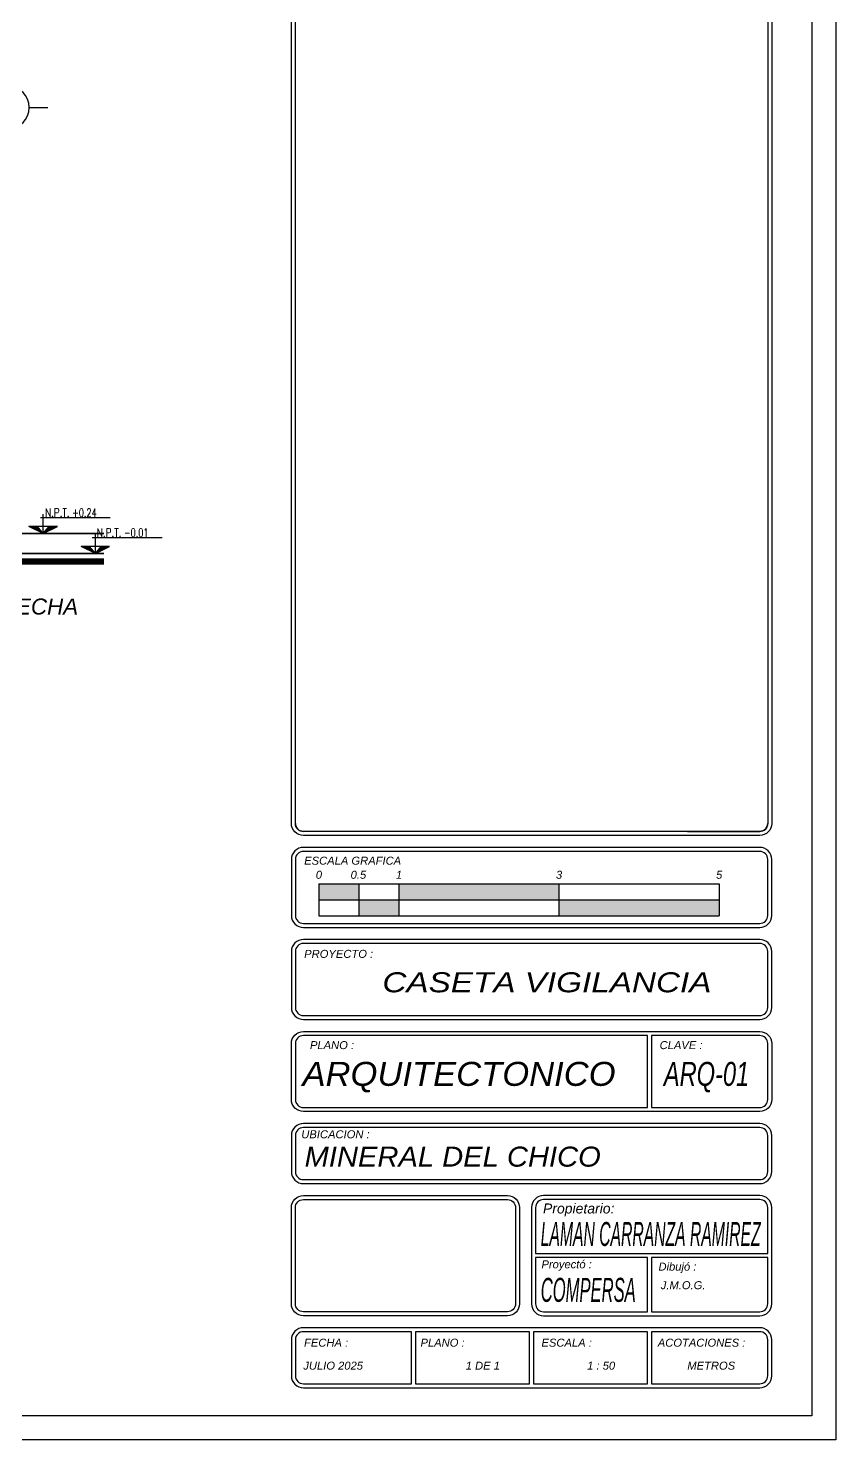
# Model space of a CAD drawing. Header units: millimetres. Extents: x 525387 to 527545, y 2235066 to 2235448.
# Drawn here: x 525741.04 to 525751.13, y 2235177.97 to 2235195.6 of the extents above; entities that cross this region are included whole.
import ezdxf
from ezdxf.enums import TextEntityAlignment as Align

# ---------------------------------------------------------------- set-up
doc = ezdxf.new("R2010")
doc.units = ezdxf.units.MM
for name, color, linetype in [('auxiliar', 6, 'Continuous'), ('EJES', 1, 'Continuous'), ('pie de plano', 7, 'Continuous'), ('Texto', 7, 'Continuous')]:
    doc.layers.add(name, color=color, linetype=linetype)
doc.layers.add('muro', color=5, linetype='Continuous', lineweight=35)
doc.styles.add('ARIAL', font='ariali.ttf')
doc.styles.add('ROMANS', font='romans')

# ---------------------------------------------------------------- blocks, each defined once
blk = doc.blocks.new('EJE')
at = {"layer": 'EJES', "color": 2}
for p, q in [((-0.78, 0.416), (-0.78, 0.78)), ((-1.196, 0), (-1.56, 0)), ((-0.364, 0), (0, 0)), ((-0.78, -0.416), (-0.78, -0.78))]:
    blk.add_line(p, q, dxfattribs=at)
at = {"layer": 'EJES', "color": 4}
blk.add_circle((-0.78, 0), 0.416, dxfattribs=at)

msp = doc.modelspace()

# ---------------------------------------------------------------- hatches: boundary and pattern name
at = {"layer": 'pie de plano', "lineweight": -3}
h = msp.add_hatch(color=256, dxfattribs=at)
h.dxf.hatch_style = 1
h.paths.add_polyline_path([(525745.173, 2235184.916), (525744.673, 2235184.916), (525744.673, 2235184.716), (525745.173, 2235184.716)])
h = msp.add_hatch(color=256, dxfattribs=at)
h.dxf.hatch_style = 1
h.paths.add_polyline_path([(525747.673, 2235184.916), (525745.673, 2235184.916), (525745.673, 2235184.716), (525747.673, 2235184.716)])
h = msp.add_hatch(color=256, dxfattribs=at)
h.dxf.hatch_style = 1
h.paths.add_polyline_path([(525745.673, 2235184.716), (525745.173, 2235184.716), (525745.173, 2235184.516), (525745.673, 2235184.516)])
h = msp.add_hatch(color=256, dxfattribs=at)
h.dxf.hatch_style = 1
h.paths.add_polyline_path([(525749.673, 2235184.716), (525747.673, 2235184.716), (525747.673, 2235184.516), (525749.673, 2235184.516)])

# ---------------------------------------------------------------- linework, layer by layer
at = {"layer": 'auxiliar', "color": 1, "linetype": 'Continuous', "lineweight": -3}
for points in [[(525706.131, 2235207.971), (525751.131, 2235207.971), (525751.131, 2235177.971), (525706.131, 2235177.971)], [(525706.431, 2235207.671), (525750.831, 2235207.671), (525750.831, 2235178.271), (525706.431, 2235178.271)]]:
    msp.add_lwpolyline(points, close=True, dxfattribs=at)
at = {"layer": 'muro'}
for p, q in [((525741.99, 2235189.292), (525734.274, 2235189.292)), ((525741.99, 2235189.042), (525734.274, 2235189.042))]:
    msp.add_line(p, q, dxfattribs=at)
at = {"layer": 'muro', "const_width": 0.08}
msp.add_lwpolyline([(525741.99, 2235188.942), (525734.274, 2235188.942)], dxfattribs=at)
at = {"layer": 'pie de plano', "lineweight": -3}
for p, q in [((525748.181, 2235185.571), (525744.481, 2235185.571)), ((525749.281, 2235185.571), (525750.182, 2235185.571)), ((525744.673, 2235184.916), (525744.673, 2235184.516)), ((525744.673, 2235184.916), (525749.673, 2235184.916)), ((525745.173, 2235184.916), (525745.173, 2235184.516)), ((525745.673, 2235184.916), (525745.673, 2235184.516)), ((525747.673, 2235184.916), (525747.673, 2235184.516)), ((525749.673, 2235184.916), (525749.673, 2235184.516)), ((525744.673, 2235184.716), (525749.673, 2235184.716)), ((525744.673, 2235184.516), (525749.673, 2235184.516))]:
    msp.add_line(p, q, dxfattribs=at)
for points in [[(525750.181, 2235202.821, -0.414214), (525750.331, 2235202.671), (525750.331, 2235185.671, -0.414214), (525750.181, 2235185.521), (525744.481, 2235185.521, -0.414214), (525744.331, 2235185.671), (525744.331, 2235202.671, -0.414214), (525744.481, 2235202.821)], [(525750.181, 2235202.771, -0.414214), (525750.281, 2235202.671), (525750.281, 2235185.671, -0.414214), (525750.181, 2235185.571), (525744.481, 2235185.571, -0.414214), (525744.381, 2235185.671), (525744.381, 2235202.671, -0.414214), (525744.481, 2235202.771)], [(525750.181, 2235184.371, 0.414214), (525750.331, 2235184.521), (525750.331, 2235185.221, 0.414214), (525750.181, 2235185.371), (525744.481, 2235185.371, 0.414214), (525744.331, 2235185.221), (525744.331, 2235184.521, 0.414214), (525744.481, 2235184.371)], [(525750.181, 2235184.421, 0.414214), (525750.281, 2235184.521), (525750.281, 2235185.221, 0.414214), (525750.181, 2235185.321), (525744.481, 2235185.321, 0.414214), (525744.381, 2235185.221), (525744.381, 2235184.521, 0.414214), (525744.481, 2235184.421)], [(525750.181, 2235183.221, 0.414214), (525750.331, 2235183.371), (525750.331, 2235184.071, 0.414214), (525750.181, 2235184.221), (525744.481, 2235184.221, 0.414214), (525744.331, 2235184.071), (525744.331, 2235183.371, 0.414214), (525744.481, 2235183.221)], [(525750.181, 2235183.271, 0.414214), (525750.281, 2235183.371), (525750.281, 2235184.071, 0.414214), (525750.181, 2235184.171), (525744.481, 2235184.171, 0.414214), (525744.381, 2235184.071), (525744.381, 2235183.371, 0.414214), (525744.481, 2235183.271)], [(525744.481, 2235182.071, -0.414214), (525744.331, 2235182.221), (525744.331, 2235182.921, -0.414214), (525744.481, 2235183.071), (525750.181, 2235183.071, -0.414214), (525750.331, 2235182.921), (525750.331, 2235182.221, -0.414214), (525750.181, 2235182.071)], [(525748.781, 2235183.021), (525744.481, 2235183.021, 0.414214), (525744.381, 2235182.921), (525744.381, 2235182.221, 0.414214), (525744.481, 2235182.121), (525748.781, 2235182.121)], [(525748.831, 2235182.121), (525750.181, 2235182.121, 0.414214), (525750.281, 2235182.221), (525750.281, 2235182.921, 0.414214), (525750.181, 2235183.021), (525748.831, 2235183.021)], [(525750.181, 2235181.171, 0.414214), (525750.331, 2235181.321), (525750.331, 2235181.771, 0.414214), (525750.181, 2235181.921), (525744.481, 2235181.921, 0.414214), (525744.331, 2235181.771), (525744.331, 2235181.321, 0.414214), (525744.481, 2235181.171)], [(525750.181, 2235181.221, 0.414214), (525750.281, 2235181.321), (525750.281, 2235181.771, 0.414214), (525750.181, 2235181.871), (525744.481, 2235181.871, 0.414214), (525744.381, 2235181.771), (525744.381, 2235181.321, 0.414214), (525744.481, 2235181.221)], [(525744.481, 2235179.521, -0.414214), (525744.331, 2235179.671), (525744.331, 2235180.871, -0.414214), (525744.481, 2235181.021), (525747.031, 2235181.021, -0.414214), (525747.181, 2235180.871), (525747.181, 2235179.671, -0.414214), (525747.031, 2235179.521)], [(525750.181, 2235179.521, 0.414214), (525750.331, 2235179.671), (525750.331, 2235180.871, 0.414214), (525750.181, 2235181.021), (525747.481, 2235181.021, 0.414214), (525747.331, 2235180.871), (525747.331, 2235179.671, 0.414214), (525747.481, 2235179.521)], [(525744.481, 2235179.571, -0.414214), (525744.381, 2235179.671), (525744.381, 2235180.871, -0.414214), (525744.481, 2235180.971), (525747.031, 2235180.971, -0.414214), (525747.131, 2235180.871), (525747.131, 2235179.671, -0.414214), (525747.031, 2235179.571)], [(525747.381, 2235180.871), (525747.381, 2235180.296), (525750.281, 2235180.296), (525750.281, 2235180.871, 0.414214), (525750.181, 2235180.971), (525747.481, 2235180.971, 0.414214)], [(525748.781, 2235180.246), (525747.381, 2235180.246), (525747.381, 2235179.671, 0.414214), (525747.481, 2235179.571), (525748.781, 2235179.571)], [(525748.831, 2235179.571), (525750.181, 2235179.571, 0.414214), (525750.281, 2235179.671), (525750.281, 2235180.246), (525748.831, 2235180.246)], [(525750.181, 2235178.621, 0.414214), (525750.331, 2235178.771), (525750.331, 2235179.221, 0.414214), (525750.181, 2235179.371), (525744.481, 2235179.371, 0.414214), (525744.331, 2235179.221), (525744.331, 2235178.771, 0.414214), (525744.481, 2235178.621)], [(525745.831, 2235179.321), (525744.481, 2235179.321, 0.414214), (525744.381, 2235179.221), (525744.381, 2235178.771, 0.414214), (525744.481, 2235178.671), (525745.831, 2235178.671)], [(525748.831, 2235179.321), (525748.831, 2235178.671), (525750.181, 2235178.671, 0.414214), (525750.281, 2235178.771), (525750.281, 2235179.221, 0.414214), (525750.181, 2235179.321)]]:
    msp.add_lwpolyline(points, format="xyb", close=True, dxfattribs=at)
msp.add_lwpolyline([(525749.231, 2235185.571), (525748.231, 2235185.571)], dxfattribs=at)
for points in [[(525747.306, 2235179.321), (525745.881, 2235179.321), (525745.881, 2235178.671), (525747.306, 2235178.671)], [(525748.781, 2235178.671), (525748.781, 2235179.321), (525747.356, 2235179.321), (525747.356, 2235178.671)]]:
    msp.add_lwpolyline(points, close=True, dxfattribs=at)
for centre, start, end in [((525744.481, 2235185.671), 180, 270), ((525750.181, 2235185.671), 270, 0)]:
    msp.add_arc(centre, 0.1, start, end, dxfattribs=at)
at = {"layer": 'Texto'}
for p, q in [((525742.069, 2235189.487), (525741.196, 2235189.487)), ((525741.231, 2235189.292), (525741.231, 2235189.535)), ((525741.409, 2235189.38), (525741.053, 2235189.38)), ((525741.231, 2235189.292), (525741.053, 2235189.38)), ((525741.231, 2235189.292), (525741.158, 2235189.38)), ((525741.231, 2235189.292), (525741.409, 2235189.38)), ((525741.231, 2235189.292), (525741.304, 2235189.38)), ((525742.061, 2235189.13), (525741.704, 2235189.13)), ((525741.882, 2235189.042), (525741.704, 2235189.13)), ((525741.882, 2235189.042), (525741.81, 2235189.13)), ((525742.716, 2235189.237), (525741.843, 2235189.237)), ((525741.882, 2235189.042), (525741.882, 2235189.285)), ((525741.882, 2235189.042), (525742.061, 2235189.13)), ((525741.882, 2235189.042), (525741.955, 2235189.13))]:
    msp.add_line(p, q, dxfattribs=at)
for points in [[(525741.158, 2235189.38), (525741.053, 2235189.38), (525741.231, 2235189.292)], [(525741.409, 2235189.38), (525741.304, 2235189.38), (525741.231, 2235189.292)], [(525741.81, 2235189.13), (525741.704, 2235189.13), (525741.882, 2235189.042)], [(525742.061, 2235189.13), (525741.955, 2235189.13), (525741.882, 2235189.042)]]:
    msp.add_solid(points, dxfattribs=at)

# ---------------------------------------------------------------- block references
at = {"layer": 'EJES', "lineweight": -3, "xscale": -0.6400000000000001, "yscale": 0.6400000000000001, "zscale": 0.6400000000000001}
msp.add_blockref('EJE', (525740.291, 2235194.614), dxfattribs=at)

# ---------------------------------------------------------------- texts
at = {"layer": 'pie de plano', "style": 'ARIAL'}
msp.add_text('FACHADA LATERAL DERECHA', height=0.2, dxfattribs=at).set_placement((525737.569, 2235188.28))
at = {"layer": 'pie de plano', "lineweight": -3, "style": 'ARIAL'}
for s, height, p in [('ESCALA GRAFICA', 0.1, (525744.491, 2235185.155)), ('0', 0.1, (525744.636, 2235184.979)), ('0.5', 0.1, (525745.071, 2235184.979)), ('1', 0.1, (525745.636, 2235184.979)), ('3', 0.1, (525747.636, 2235184.979)), ('5', 0.1, (525749.636, 2235184.979)), ('PROYECTO :', 0.1, (525744.491, 2235183.991)), ('PLANO :', 0.1, (525744.563, 2235182.851)), ('CLAVE :', 0.1, (525748.931, 2235182.851)), ('UBICACION :', 0.1, (525744.455, 2235181.737)), ('Propietario:', 0.125, (525747.474, 2235180.798)), ('Proyectó :', 0.1, (525747.455, 2235180.113)), ('Dibujó :', 0.1, (525748.917, 2235180.084)), ('J.M.O.G.', 0.1, (525748.945, 2235179.852)), ('FECHA :', 0.1, (525744.489, 2235179.134)), ('PLANO :', 0.1, (525745.944, 2235179.134)), ('ESCALA :', 0.1, (525747.455, 2235179.134)), ('ACOTACIONES :', 0.1, (525748.908, 2235179.134)), ('JULIO 2025', 0.1, (525744.48, 2235178.847)), ('1 DE 1', 0.1, (525746.509, 2235178.847)), ('1 : 50', 0.1, (525748.026, 2235178.847)), ('METROS', 0.1, (525749.277, 2235178.847))]:
    msp.add_text(s, height=height, dxfattribs=at).set_placement(p)
for s, height, width, p, p2 in [('CASETA VIGILANCIA', 0.25, 1.189856, (525745.468, 2235183.561), (525749.578, 2235183.561)), ('ARQUITECTONICO', 0.3, 1.030441, (525744.47, 2235182.392), (525748.381, 2235182.392)), ('ARQ-01', 0.3, 0.703584, (525748.984, 2235182.392), (525750.05, 2235182.392)), ('MINERAL DEL CHICO', 0.25, 1.041604, (525744.496, 2235181.383), (525748.196, 2235181.383)), ('LAMAN CARRANZA RAMIREZ', 0.3, 0.467192, (525747.446, 2235180.392), (525750.193, 2235180.392)), ('COMPERSA', 0.3, 0.494659, (525747.446, 2235179.694), (525748.633, 2235179.694))]:
    msp.add_text(s, height=height, dxfattribs=dict(at, width=width)).set_placement(p, p2, align=Align.FIT)
at = {"layer": 'Texto', "style": 'ROMANS', "width": 0.65856}
for p, p2 in [((525741.254, 2235189.501), (525741.616, 2235189.501)), ((525741.901, 2235189.251), (525742.263, 2235189.251))]:
    msp.add_text('N.P.T. ', height=0.105, dxfattribs=at).set_placement(p, p2, align=Align.FIT)
at = {"layer": 'Texto', "style": 'ROMANS', "flags": 8}
for tag, width, p, p2 in [('+0.24', 0.651554, (525741.593, 2235189.5), (525741.899, 2235189.5)), ('-0.01', 0.703978, (525742.24, 2235189.25), (525742.546, 2235189.25))]:
    msp.add_attdef(tag, text='%%p0.00', height=0.105, dxfattribs=dict(at, width=width)).set_placement(p, p2, align=Align.FIT)

doc.saveas('drawing.dxf')
